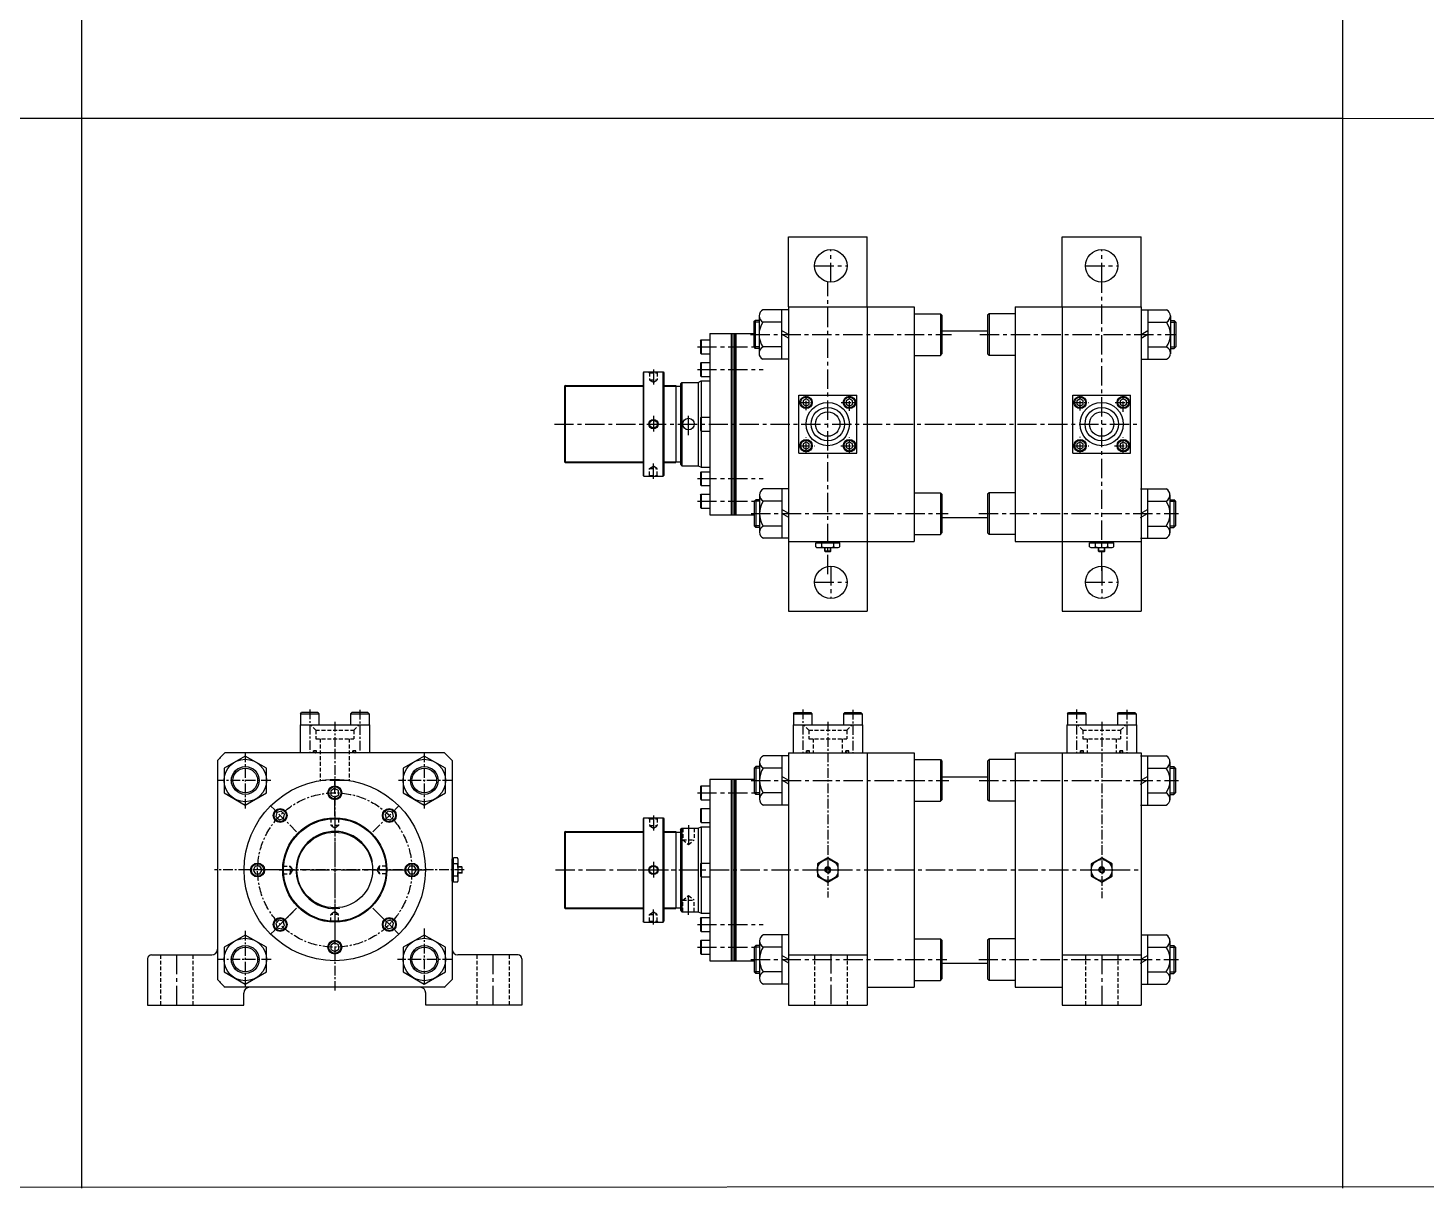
# Model space of a CAD drawing. Extents: x -819 to 10154, y 0 to 4840.
# Drawn here: x 4266 to 6078, y 0 to 1503 of the extents above; entities that cross this region are included whole.
import ezdxf

# ---------------------------------------------------------------- set-up
doc = ezdxf.new("R2010")
doc.units = 0
doc.header["$LTSCALE"] = 10
doc.header["$MEASUREMENT"] = 0
for name, pattern in [('CENTER', [2, 1.25, -0.25, 0.25, -0.25]), ('CENTERX2', [4, 2.5, -0.5, 0.5, -0.5]), ('HIDDENX2', [0.75, 0.5, -0.25])]:
    doc.linetypes.add(name, pattern=pattern)
doc.layers.get('0').update_dxf_attribs({"linetype": 'CONTINUOUS'})
for name, color, linetype in [('BOM-UDEF', 3, 'CONTINUOUS'), ('CEN', 1, 'CENTERX2'), ('HID', 2, 'HIDDENX2'), ('ML', 7, 'CONTINUOUS')]:
    doc.layers.add(name, color=color, linetype=linetype)

msp = doc.modelspace()

# ---------------------------------------------------------------- linework, layer by layer
for p, q in [((4335.7, 0), (4335.7, 3003.3)), ((5969.5, 3003.3), (5969.5, 0)), ((5969.5, 1385.9), (0, 1385.9)), ((5969.5, 1385.9), (7984.8, 1388.9)), ((0, 0), (10154, 3))]:
    msp.add_line(p, q)
at = {"color": 7, "linetype": 'Continuous'}
for p, q in [((5287, 830.9), (5287, 835.9)), ((5287, 835.9), (5293.4, 835.9)), ((5288, 835.9), (5288, 837.9)), ((5288, 837.9), (5317.2, 837.9)), ((5293.4, 835.9), (5318.2, 835.9)), ((5294.8, 830.9), (5294.8, 835.9)), ((5310.4, 830.9), (5310.4, 835.9)), ((5317.2, 835.9), (5317.2, 837.9)), ((5318.2, 830.9), (5318.2, 835.9)), ((5642, 830.9), (5642, 835.9)), ((5642, 835.9), (5648.4, 835.9)), ((5643, 835.9), (5643, 837.9)), ((5643, 837.9), (5672.2, 837.9)), ((5648.4, 835.9), (5673.2, 835.9)), ((5649.8, 830.9), (5649.8, 835.9)), ((5665.4, 830.9), (5665.4, 835.9)), ((5672.2, 835.9), (5672.2, 837.9)), ((5673.2, 830.9), (5673.2, 835.9)), ((5290.2, 829.9), (5315, 829.9)), ((5298.6, 830.1), (5298.6, 830.1)), ((5298.6, 825.4), (5298.6, 829.9)), ((5298.6, 825.4), (5299.1, 824.9)), ((5306.6, 825.4), (5298.6, 825.4)), ((5299.1, 824.9), (5306.1, 824.9)), ((5306.6, 825.4), (5306.1, 824.9)), ((5306.6, 825.4), (5306.6, 829.9)), ((5645.2, 829.9), (5670, 829.9)), ((5653.6, 830.1), (5653.6, 830.1)), ((5653.6, 825.4), (5653.6, 829.9)), ((5653.6, 825.4), (5654.1, 824.9)), ((5661.6, 825.4), (5653.6, 825.4)), ((5654.1, 824.9), (5661.1, 824.9)), ((5661.6, 825.4), (5661.1, 824.9)), ((5661.6, 825.4), (5661.6, 829.9)), ((4815.7, 397.5), (4815.7, 426.7)), ((4817.7, 426.7), (4815.7, 426.7)), ((4822.7, 427.7), (4817.7, 427.7)), ((4817.7, 402.8), (4817.7, 427.7)), ((4822.7, 419.9), (4817.7, 419.9)), ((4823.7, 399.7), (4823.7, 424.5)), ((4822.7, 404.3), (4817.7, 404.3)), ((4817.7, 396.5), (4817.7, 402.8)), ((4823.4, 408.1), (4823.4, 408.1)), ((4828.2, 416.1), (4823.7, 416.1)), ((4828.2, 408.1), (4823.7, 408.1)), ((4828.2, 416.1), (4828.7, 415.6)), ((4828.2, 416.1), (4828.2, 408.1)), ((4828.2, 408.1), (4828.7, 408.6)), ((4828.7, 408.6), (4828.7, 415.6)), ((4817.7, 397.5), (4815.7, 397.5)), ((4822.7, 396.5), (4817.7, 396.5))]:
    msp.add_line(p, q, dxfattribs=at)
at = {"color": 1, "linetype": 'CENTER', "ltscale": 5}
for p, q in [((5289.1, 412.1), (5316.1, 412.1)), ((5644.1, 412.1), (5671.1, 412.1))]:
    msp.add_line(p, q, dxfattribs=at)
at = {"color": 7, "linetype": 'Continuous'}
for points in [[(5289.1, 404.3), (5302.6, 396.5), (5316.1, 404.3), (5316.1, 419.9), (5302.6, 427.7), (5289.1, 419.9)], [(5644.1, 404.3), (5657.6, 396.5), (5671.1, 404.3), (5671.1, 419.9), (5657.6, 427.7), (5644.1, 419.9)], [(5301.2, 414.6), (5299.7, 412.1), (5301.2, 409.6), (5304.1, 409.6), (5305.5, 412.1), (5304.1, 414.6)], [(5656.2, 414.6), (5654.7, 412.1), (5656.2, 409.6), (5659.1, 409.6), (5660.5, 412.1), (5659.1, 414.6)]]:
    msp.add_lwpolyline(points, close=True, dxfattribs=at)
for centre, radius in [((5302.6, 412.1), 13.5), ((5657.6, 412.1), 13.5), ((5302.6, 412.1), 3.5), ((5657.6, 412.1), 3.5)]:
    msp.add_circle(centre, radius, dxfattribs=at)
for centre, radius, start, end in [((5290.2, 835.5), 5.62, 235.6158, 270), ((5290.9, 838.1), 8.22, 241.7006, 298.2994), ((5302.6, 861.2), 31.3, 255.6172, 270.0141), ((5302.6, 861.2), 31.3, 269.9859, 284.3828), ((5314.3, 838.1), 8.22, 241.7006, 298.2994), ((5645.2, 835.5), 5.62, 235.6158, 270), ((5645.9, 838.1), 8.22, 241.7006, 298.2994), ((5657.6, 861.2), 31.3, 255.6172, 270.0141), ((5657.6, 861.2), 31.3, 269.9859, 284.3828), ((5669.3, 838.1), 8.22, 241.7006, 298.2994), ((4815.5, 423.8), 8.22, 331.7006, 28.2994), ((4792.3, 412.1), 31.3, 359.9859, 14.3828), ((4792.3, 412.1), 31.3, 345.6172, 0.0141), ((4815.5, 400.4), 8.22, 331.7006, 28.2994), ((4818.1, 399.7), 5.62, 325.6158, 0)]:
    msp.add_arc(centre, radius, start, end, dxfattribs=at)
at = {"layer": 'BOM-UDEF', "color": 0}
for p, q in [((5251.6, 1141.9), (5251.6, 1232.4)), ((5251.6, 1232.4), (5353.6, 1232.4)), ((5353.6, 1141.9), (5353.6, 1232.4)), ((5606.6, 1141.9), (5606.6, 1232.4)), ((5606.6, 1232.4), (5708.6, 1232.4)), ((5708.6, 1141.9), (5708.6, 1232.4)), ((5251.6, 837.9), (5251.6, 747.4)), ((5353.6, 837.9), (5353.6, 747.4)), ((5606.6, 837.9), (5606.6, 747.4)), ((5708.6, 837.9), (5708.6, 747.4)), ((5251.6, 747.4), (5353.6, 747.4)), ((5606.6, 747.4), (5708.6, 747.4)), ((5251.6, 302.1), (5353.6, 302.1)), ((5606.6, 302.1), (5708.6, 302.1)), ((5251.6, 237.1), (5353.6, 237.1)), ((5606.6, 237.1), (5708.6, 237.1))]:
    msp.add_line(p, q, dxfattribs=at)
for centre in [(5306.6, 1194.9), (5657.6, 1194.9), (5306.6, 784.9), (5657.6, 784.9)]:
    msp.add_circle(centre, 21, dxfattribs=at)
for centre, start, end in [((4553.3, 252.6), 90, 179.7475), ((4774.1, 252.6), 0.2525, 90)]:
    msp.add_arc(centre, 7.5, start, end, dxfattribs=at)
at = {"layer": 'CEN'}
for p, q in [((5306.6, 1173.9), (5306.6, 1215.9)), ((5657.6, 1173.9), (5657.6, 1215.9)), ((5285.6, 1194.9), (5327.6, 1194.9)), ((5636.6, 1194.9), (5678.6, 1194.9)), ((5302.6, 795.6), (5302.6, 1173.8)), ((5657.6, 799.9), (5657.6, 1173.2)), ((5202.6, 1105.9), (5463, 1105.9)), ((5499.8, 1105.9), (5753.6, 1105.9)), ((5133.6, 1089.9), (5206.6, 1089.9)), ((5218.5, 1089.9), (5218.6, 1089.9)), ((5076.7, 1060.6), (5076.7, 1041.1)), ((5133.6, 1060.6), (5219, 1060.6)), ((5076.7, 1000.4), (5076.7, 980.1)), ((5122.1, 975.6), (5122.1, 1003.2)), ((4948.3, 989.9), (5708.1, 989.9)), ((5076.7, 919.1), (5076.7, 938.7)), ((5133.6, 919.2), (5219, 919.2)), ((5133.6, 889.9), (5207.2, 889.9)), ((5203.2, 873.9), (5458.8, 873.9)), ((5498.6, 873.9), (5757.1, 873.9)), ((5306.6, 805.9), (5306.6, 763.9)), ((5657.6, 805.9), (5657.6, 763.9)), ((5285.6, 784.9), (5327.6, 784.9)), ((5636.6, 784.9), (5678.6, 784.9)), ((5203.2, 528.1), (5459.4, 528.1)), ((5498.9, 528.1), (5757.1, 528.1)), ((5133.6, 512.1), (5207.2, 512.1)), ((4663.7, 483.9), (4663.7, 340.2)), ((5076.7, 482.8), (5076.7, 463.3)), ((5122.1, 470.1), (5122.1, 442.5)), ((5076.7, 422.6), (5076.7, 402.3)), ((4591.8, 412.1), (4735.5, 412.1)), ((4949.7, 412.1), (5708.1, 412.1)), ((5057.1, 412.1), (5095.4, 412.1)), ((5057.1, 412.1), (5095.4, 412.1)), ((5071, 412.1), (5106.3, 412.1)), ((5071, 412.1), (5106.3, 412.1)), ((5122.1, 354.1), (5122.1, 381.7)), ((5076.7, 341.3), (5076.7, 360.9)), ((5133.6, 341.4), (5219, 341.4)), ((5133.6, 312.1), (5207.2, 312.1)), ((4458.7, 302.1), (4458.7, 237.1)), ((4868.7, 302.1), (4868.7, 237.1)), ((5202.9, 296.1), (5456.8, 296.1)), ((5306.6, 303.1), (5306.6, 237.1)), ((5498.2, 296.1), (5757.1, 296.1)), ((5657.6, 302.1), (5657.6, 237.1))]:
    msp.add_line(p, q, dxfattribs=at)
at = {"layer": 'HID'}
for p, q in [((5071.7, 1056.4), (5070.7, 1057.4)), ((5071.7, 1056.4), (5071.7, 1047.4)), ((5071.7, 1056.4), (5081.7, 1056.4)), ((5081.7, 1056.4), (5082.7, 1057.4)), ((5081.7, 1056.4), (5081.7, 1047.4)), ((5071.7, 1047.4), (5081.7, 1047.4)), ((5071.7, 1047.4), (5076.7, 1044.2)), ((5076.7, 1044.2), (5081.7, 1047.4)), ((5071.7, 932.4), (5076.7, 935.6)), ((5071.7, 932.4), (5081.7, 932.4)), ((5071.7, 923.4), (5071.7, 932.4)), ((5076.7, 935.6), (5081.7, 932.4)), ((5081.7, 923.4), (5081.7, 932.4)), ((5071.7, 923.4), (5070.7, 922.4)), ((5071.7, 923.4), (5081.7, 923.4)), ((5081.7, 923.4), (5082.7, 922.4)), ((4639.1, 593.1), (4632.2, 600.1)), ((4688.2, 593.1), (4695.2, 600.1)), ((5278.1, 593.1), (5271.1, 600.1)), ((5327.2, 593.1), (5334.1, 600.1)), ((5633.1, 593.1), (5626.1, 600.1)), ((5682.2, 593.1), (5689.1, 600.1)), ((4639.1, 593.1), (4639.1, 582.1)), ((4639.1, 593.1), (4688.2, 593.1)), ((4639.1, 582.1), (4688.2, 582.1)), ((4644.9, 582.1), (4644.9, 528.1)), ((4682.4, 582.1), (4682.4, 528.1)), ((4688.2, 593.1), (4688.2, 582.1)), ((5278.1, 593.1), (5278.1, 582.1)), ((5278.1, 593.1), (5327.2, 593.1)), ((5278.1, 582.1), (5327.2, 582.1)), ((5283.9, 582.1), (5283.9, 564.1)), ((5321.4, 582.1), (5321.4, 564.1)), ((5327.2, 593.1), (5327.2, 582.1)), ((5633.1, 593.1), (5633.1, 582.1)), ((5633.1, 593.1), (5682.2, 593.1)), ((5633.1, 582.1), (5682.2, 582.1)), ((5638.9, 582.1), (5638.9, 564.1)), ((5676.4, 582.1), (5676.4, 564.1)), ((5682.2, 593.1), (5682.2, 582.1)), ((4636.2, 564.1), (4636.2, 566.5)), ((4636.2, 566.5), (4640.2, 566.5)), ((4640.2, 566.5), (4636.2, 566.5)), ((4636.2, 564.1), (4636.2, 566.5)), ((4640.2, 564.1), (4640.2, 566.5)), ((4640.2, 564.1), (4640.2, 566.5)), ((4687.2, 564.1), (4687.2, 566.5)), ((4691.2, 566.5), (4687.2, 566.5)), ((4687.2, 566.5), (4691.2, 566.5)), ((4687.2, 564.1), (4687.2, 566.5)), ((4691.2, 564.1), (4691.2, 566.5)), ((4691.2, 564.1), (4691.2, 566.5)), ((5275.1, 564.1), (5275.1, 566.5)), ((5275.1, 566.5), (5279.1, 566.5)), ((5279.1, 566.5), (5275.1, 566.5)), ((5275.1, 564.1), (5275.1, 566.5)), ((5279.1, 564.1), (5279.1, 566.5)), ((5279.1, 564.1), (5279.1, 566.5)), ((5326.1, 564.1), (5326.1, 566.5)), ((5330.1, 566.5), (5326.1, 566.5)), ((5326.1, 566.5), (5330.1, 566.5)), ((5326.1, 564.1), (5326.1, 566.5)), ((5330.1, 564.1), (5330.1, 566.5)), ((5330.1, 564.1), (5330.1, 566.5)), ((5630.1, 564.1), (5630.1, 566.5)), ((5630.1, 566.5), (5634.1, 566.5)), ((5634.1, 566.5), (5630.1, 566.5)), ((5630.1, 564.1), (5630.1, 566.5)), ((5634.1, 564.1), (5634.1, 566.5)), ((5634.1, 564.1), (5634.1, 566.5)), ((5681.1, 564.1), (5681.1, 566.5)), ((5685.1, 566.5), (5681.1, 566.5)), ((5681.1, 566.5), (5685.1, 566.5)), ((5681.1, 564.1), (5681.1, 566.5)), ((5685.1, 564.1), (5685.1, 566.5)), ((5685.1, 564.1), (5685.1, 566.5)), ((4658.7, 478.6), (4658, 479.3)), ((4658.7, 478.6), (4658.7, 469.6)), ((4668.7, 478.6), (4658.7, 478.6)), ((4668.7, 478.6), (4669.4, 479.3)), ((4668.7, 478.6), (4668.7, 469.6)), ((5071.7, 478.6), (5070.7, 479.6)), ((5071.7, 478.6), (5071.7, 469.6)), ((5071.7, 478.6), (5081.7, 478.6)), ((5081.7, 478.6), (5082.7, 479.6)), ((5081.7, 478.6), (5081.7, 469.6)), ((4668.7, 469.6), (4658.7, 469.6)), ((4663.7, 466.4), (4658.7, 469.6)), ((4668.7, 469.6), (4663.7, 466.4)), ((5071.7, 469.6), (5081.7, 469.6)), ((5071.7, 469.6), (5076.7, 466.4)), ((5076.7, 466.4), (5081.7, 469.6)), ((5114.6, 466.1), (5114.6, 451.1)), ((5129.6, 466.1), (5129.6, 451.1)), ((5114.6, 451.1), (5122.1, 445.3)), ((5114.6, 451.1), (5129.6, 451.1)), ((5122.1, 445.3), (5129.6, 451.1)), ((4597.2, 417.1), (4596.5, 417.8)), ((4597.2, 417.1), (4606.2, 417.1)), ((4597.2, 407.1), (4597.2, 417.1)), ((4606.2, 407.1), (4606.2, 417.1)), ((4609.4, 412.1), (4606.2, 417.1)), ((4721.2, 417.1), (4718, 412.1)), ((4730.2, 417.1), (4721.2, 417.1)), ((4721.2, 417.1), (4721.2, 407.1)), ((4730.2, 417.1), (4730.9, 417.8)), ((4730.2, 417.1), (4730.2, 407.1)), ((4597.2, 407.1), (4596.5, 406.4)), ((4597.2, 407.1), (4606.2, 407.1)), ((4606.2, 407.1), (4609.4, 412.1)), ((4718, 412.1), (4721.2, 407.1)), ((4730.2, 407.1), (4721.2, 407.1)), ((4730.2, 407.1), (4730.9, 406.4)), ((5114.6, 373.1), (5122.1, 378.9)), ((5114.6, 358.1), (5114.6, 373.1)), ((5114.6, 373.1), (5129.6, 373.1)), ((5122.1, 378.9), (5129.6, 373.1)), ((5129.6, 358.1), (5129.6, 373.1)), ((4658.7, 345.6), (4658, 344.9)), ((4663.7, 357.8), (4658.7, 354.6)), ((4658.7, 345.6), (4658.7, 354.6)), ((4668.7, 354.6), (4658.7, 354.6)), ((4668.7, 345.6), (4658.7, 345.6)), ((4668.7, 354.6), (4663.7, 357.8)), ((4668.7, 345.6), (4668.7, 354.6)), ((4668.7, 345.6), (4669.4, 344.9)), ((5071.7, 345.6), (5070.7, 344.6)), ((5071.7, 354.6), (5076.7, 357.8)), ((5071.7, 354.6), (5081.7, 354.6)), ((5071.7, 345.6), (5071.7, 354.6)), ((5071.7, 345.6), (5081.7, 345.6)), ((5076.7, 357.8), (5081.7, 354.6)), ((5081.7, 345.6), (5081.7, 354.6)), ((5081.7, 345.6), (5082.7, 344.6)), ((4437.7, 302.1), (4437.7, 237.1)), ((4479.7, 302.1), (4479.7, 237.1)), ((4847.7, 302.1), (4847.7, 237.1)), ((4889.7, 302.1), (4889.7, 237.1)), ((5285.6, 302.1), (5285.6, 237.1)), ((5327.6, 302.1), (5327.6, 237.1)), ((5636.6, 302.1), (5636.6, 237.1)), ((5678.6, 302.1), (5678.6, 237.1))]:
    msp.add_line(p, q, dxfattribs=at)
for centre, start, end in [((4637.5, 565.3), 90, 270), ((4638.9, 565.3), 270, 90), ((4688.5, 565.3), 90, 270), ((4689.9, 565.3), 270, 90), ((5276.4, 565.3), 90, 270), ((5277.8, 565.3), 270, 90), ((5327.4, 565.3), 90, 270), ((5328.8, 565.3), 270, 90), ((5631.4, 565.3), 90, 270), ((5632.8, 565.3), 270, 90), ((5682.4, 565.3), 90, 270), ((5683.8, 565.3), 270, 90)]:
    msp.add_arc(centre, 1.2, start, end, dxfattribs=at)
at = {"layer": 'ML'}
for p, q in [((5251.6, 1141.9), (5251.6, 837.9)), ((5251.6, 1141.9), (5414.6, 1141.9)), ((5353.6, 1141.9), (5353.6, 837.9)), ((5414.6, 1141.9), (5414.6, 837.9)), ((5545.6, 1141.9), (5545.6, 837.9)), ((5545.6, 1141.9), (5708.6, 1141.9)), ((5606.6, 1141.9), (5606.6, 837.9)), ((5708.6, 1141.9), (5708.6, 837.9)), ((5206.6, 1121.9), (5208.6, 1123.9)), ((5208.6, 1123.9), (5208.6, 1087.9)), ((5213.6, 1123.9), (5208.6, 1123.9)), ((5213.6, 1130.1), (5213.6, 1081)), ((5251.6, 1137.9), (5218.6, 1137.9)), ((5242.6, 1137.9), (5242.6, 1073.9)), ((5414.6, 1132.9), (5448.6, 1132.9)), ((5448.6, 1132.9), (5448.6, 1078.9)), ((5448.6, 1132.9), (5450.6, 1130.9)), ((5450.6, 1130.9), (5450.6, 1080.9)), ((5511.6, 1132.9), (5509.6, 1130.9)), ((5509.6, 1130.9), (5509.6, 1080.9)), ((5545.6, 1132.9), (5511.6, 1132.9)), ((5511.6, 1132.9), (5511.6, 1078.9)), ((5708.6, 1137.9), (5741.6, 1137.9)), ((5717.6, 1137.9), (5717.6, 1073.9)), ((5746.6, 1130.1), (5746.6, 1081)), ((5746.6, 1123.9), (5751.6, 1123.9)), ((5751.6, 1123.9), (5751.6, 1087.9)), ((5753.6, 1121.9), (5751.6, 1123.9)), ((5149.6, 1107.4), (5206.6, 1107.4)), ((5149.6, 1107.4), (5149.6, 872.4)), ((5177.6, 1107.4), (5177.6, 872.4)), ((5179.6, 1107.4), (5179.6, 872.4)), ((5181.6, 1107.4), (5181.6, 872.4)), ((5183.6, 1107.4), (5183.6, 872.4)), ((5206.6, 1121.9), (5206.6, 1089.9)), ((5242.6, 1122), (5218.6, 1122)), ((5450.6, 1110.8), (5509.6, 1110.8)), ((5717.6, 1122), (5741.6, 1122)), ((5753.6, 1121.9), (5753.6, 1089.9)), ((5137.6, 1097.9), (5138.6, 1098.9)), ((5137.6, 1097.9), (5137.6, 1081.9)), ((5138.6, 1098.9), (5149.6, 1098.9)), ((5138.6, 1098.9), (5138.6, 1080.9)), ((5206.6, 1089.9), (5208.6, 1087.9)), ((5213.6, 1087.9), (5208.6, 1087.9)), ((5242.6, 1089.8), (5218.6, 1089.8)), ((5717.6, 1089.8), (5741.6, 1089.8)), ((5746.6, 1087.9), (5751.6, 1087.9)), ((5753.6, 1089.9), (5751.6, 1087.9)), ((5137.6, 1081.9), (5138.6, 1080.9)), ((5137.6, 1068.6), (5138.6, 1069.6)), ((5138.6, 1080.9), (5149.6, 1080.9)), ((5138.6, 1069.6), (5138.6, 1051.6)), ((5138.6, 1069.6), (5149.6, 1069.6)), ((5251.6, 1073.9), (5218.6, 1073.9)), ((5414.6, 1078.9), (5448.6, 1078.9)), ((5448.6, 1078.9), (5450.6, 1080.9)), ((5511.6, 1078.9), (5509.6, 1080.9)), ((5545.6, 1078.9), (5511.6, 1078.9)), ((5708.6, 1073.9), (5741.6, 1073.9)), ((5064.2, 1057.4), (5063.2, 1056.4)), ((5063.2, 1056.4), (5063.2, 923.4)), ((5064.2, 922.4), (5064.2, 1057.4)), ((5064.2, 1057.4), (5089.2, 1057.4)), ((5089.2, 922.4), (5089.2, 1057.4)), ((5089.2, 1057.4), (5090.2, 1056.4)), ((5090.2, 1056.4), (5090.2, 923.4)), ((5137.6, 1068.6), (5137.6, 1052.6)), ((5137.6, 1052.6), (5138.6, 1051.6)), ((5138.6, 1051.6), (5149.6, 1051.6)), ((4962.6, 1039.9), (4961.6, 1038.9)), ((4961.6, 1038.9), (4961.6, 940.9)), ((4962.6, 1039.9), (5063.2, 1039.9)), ((4962.6, 939.9), (4962.6, 1039.9)), ((5090.2, 1039.9), (5105.6, 1039.9)), ((5105.6, 1039.9), (5105.6, 939.9)), ((5105.6, 1038.9), (5111.6, 1038.9)), ((5111.6, 1041.9), (5113.6, 1043.9)), ((5111.6, 1041.9), (5111.6, 937.9)), ((5113.6, 1043.9), (5113.6, 935.9)), ((5113.6, 1043.9), (5134.6, 1043.9)), ((5134.6, 1043.9), (5138.6, 1045.9)), ((5134.6, 1043.9), (5134.6, 935.9)), ((5138.6, 1045.9), (5138.6, 933.9)), ((5138.6, 1045.9), (5149.6, 1045.9)), ((5265.1, 952.4), (5265.1, 1027.4)), ((5265.1, 1027.4), (5340.1, 1027.4)), ((5340.1, 952.4), (5340.1, 1027.4)), ((5340.1, 952.4), (5340.1, 1027.4)), ((5620.1, 1027.4), (5695.1, 1027.4)), ((5620.1, 952.4), (5620.1, 1027.4)), ((5695.1, 952.4), (5695.1, 1027.4)), ((5695.1, 952.4), (5695.1, 1027.4)), ((5137.6, 997.9), (5138.6, 998.9)), ((5137.6, 997.9), (5138.6, 998.9)), ((5137.6, 997.9), (5137.6, 981.9)), ((5137.6, 997.9), (5137.6, 981.9)), ((5138.6, 998.9), (5138.6, 980.9)), ((5138.6, 998.9), (5149.6, 998.9)), ((5138.6, 998.9), (5138.6, 980.9)), ((5138.6, 998.9), (5149.6, 998.9)), ((5137.6, 981.9), (5138.6, 980.9)), ((5137.6, 981.9), (5138.6, 980.9)), ((5138.6, 980.9), (5149.6, 980.9)), ((5138.6, 980.9), (5149.6, 980.9)), ((5265.1, 952.4), (5340.1, 952.4)), ((5620.1, 952.4), (5695.1, 952.4)), ((4961.6, 940.9), (4962.6, 939.9)), ((4961.6, 940.9), (4962.6, 939.9)), ((4962.6, 939.9), (5063.2, 939.9)), ((5090.2, 939.9), (5105.6, 939.9)), ((5105.6, 940.9), (5111.6, 940.9)), ((5111.6, 937.9), (5113.6, 935.9)), ((5113.6, 935.9), (5134.6, 935.9)), ((5134.6, 935.9), (5138.6, 933.9)), ((5137.6, 927.2), (5138.6, 928.2)), ((5137.6, 927.2), (5137.6, 911.2)), ((5138.6, 933.9), (5149.6, 933.9)), ((5138.6, 928.2), (5138.6, 910.2)), ((5138.6, 928.2), (5149.6, 928.2)), ((5064.2, 922.4), (5063.2, 923.4)), ((5064.2, 922.4), (5089.2, 922.4)), ((5089.2, 922.4), (5090.2, 923.4)), ((5137.6, 911.2), (5138.6, 910.2)), ((5138.6, 910.2), (5149.6, 910.2)), ((5137.6, 897.9), (5138.6, 898.9)), ((5137.6, 897.9), (5137.6, 881.9)), ((5138.6, 898.9), (5149.6, 898.9)), ((5138.6, 898.9), (5138.6, 880.9)), ((5207.2, 889.9), (5209.2, 891.9)), ((5207.2, 889.9), (5207.2, 857.9)), ((5209.2, 891.9), (5209.2, 855.9)), ((5214.2, 891.9), (5209.2, 891.9)), ((5214.2, 898.1), (5214.2, 849)), ((5252.2, 905.9), (5219.2, 905.9)), ((5243.2, 890), (5219.2, 890)), ((5243.2, 905.9), (5243.2, 841.9)), ((5414.6, 900.9), (5448.6, 900.9)), ((5448.6, 900.9), (5448.6, 846.9)), ((5448.6, 900.9), (5450.6, 898.9)), ((5450.6, 898.9), (5450.6, 848.9)), ((5511.6, 900.9), (5509.6, 898.9)), ((5509.6, 898.9), (5509.6, 848.9)), ((5545.6, 900.9), (5511.6, 900.9)), ((5511.6, 900.9), (5511.6, 846.9)), ((5708.1, 905.9), (5741.1, 905.9)), ((5717.1, 905.9), (5717.1, 841.9)), ((5717.1, 890), (5741.1, 890)), ((5746.1, 898.1), (5746.1, 849)), ((5746.1, 891.9), (5751.1, 891.9)), ((5751.1, 891.9), (5751.1, 855.9)), ((5753.1, 889.9), (5751.1, 891.9)), ((5753.1, 889.9), (5753.1, 857.9)), ((5137.6, 881.9), (5138.6, 880.9)), ((5138.6, 880.9), (5149.6, 880.9)), ((5149.6, 872.4), (5207.2, 872.4)), ((5207.2, 857.9), (5209.2, 855.9)), ((5214.2, 855.9), (5209.2, 855.9)), ((5243.2, 857.8), (5219.2, 857.8)), ((5450.6, 869), (5509.6, 869)), ((5717.1, 857.8), (5741.1, 857.8)), ((5746.1, 855.9), (5751.1, 855.9)), ((5753.1, 857.9), (5751.1, 855.9)), ((5252.2, 841.9), (5219.2, 841.9)), ((5251.6, 837.9), (5414.6, 837.9)), ((5414.6, 846.9), (5448.6, 846.9)), ((5448.6, 846.9), (5450.6, 848.9)), ((5511.6, 846.9), (5509.6, 848.9)), ((5545.6, 846.9), (5511.6, 846.9)), ((5545.6, 837.9), (5708.6, 837.9)), ((5708.1, 841.9), (5741.1, 841.9)), ((4619.2, 614.6), (4620.7, 616.1)), ((4641.7, 616.1), (4620.7, 616.1)), ((4641.7, 616.1), (4643.2, 614.6)), ((4684.2, 614.6), (4685.7, 616.1)), ((4706.7, 616.1), (4685.7, 616.1)), ((4706.7, 616.1), (4708.2, 614.6)), ((5258.1, 614.6), (5259.6, 616.1)), ((5259.6, 616.1), (5280.6, 616.1)), ((5280.6, 616.1), (5282.1, 614.6)), ((5323.1, 614.6), (5324.6, 616.1)), ((5324.6, 616.1), (5345.6, 616.1)), ((5345.6, 616.1), (5347.1, 614.6)), ((5613.1, 614.6), (5614.6, 616.1)), ((5614.6, 616.1), (5635.6, 616.1)), ((5635.6, 616.1), (5637.1, 614.6)), ((5678.1, 614.6), (5679.6, 616.1)), ((5679.6, 616.1), (5700.6, 616.1)), ((5700.6, 616.1), (5702.1, 614.6)), ((4618.7, 600.1), (4618.7, 564.1)), ((4618.7, 600.1), (4708.7, 600.1)), ((4619.2, 614.6), (4643.2, 614.6)), ((4619.2, 614.6), (4619.2, 600.1)), ((4643.2, 614.6), (4643.2, 600.1)), ((4684.2, 614.6), (4708.2, 614.6)), ((4684.2, 614.6), (4684.2, 600.1)), ((4708.2, 614.6), (4708.2, 600.1)), ((4708.7, 600.1), (4708.7, 564.1)), ((5257.6, 600.1), (5347.6, 600.1)), ((5257.6, 600.1), (5257.6, 564.1)), ((5258.1, 614.6), (5258.1, 600.1)), ((5258.1, 614.6), (5282.1, 614.6)), ((5282.1, 614.6), (5282.1, 600.1)), ((5323.1, 614.6), (5323.1, 600.1)), ((5323.1, 614.6), (5347.1, 614.6)), ((5347.1, 614.6), (5347.1, 600.1)), ((5347.6, 600.1), (5347.6, 564.1)), ((5612.6, 600.1), (5612.6, 564.1)), ((5612.6, 600.1), (5702.6, 600.1)), ((5613.1, 614.6), (5637.1, 614.6)), ((5613.1, 614.6), (5613.1, 600.1)), ((5637.1, 614.6), (5637.1, 600.1)), ((5678.1, 614.6), (5702.1, 614.6)), ((5678.1, 614.6), (5678.1, 600.1)), ((5702.1, 614.6), (5702.1, 600.1)), ((5702.6, 600.1), (5702.6, 564.1)), ((4805.6, 564.1), (4521.8, 564.1)), ((5251.6, 564.1), (5414.6, 564.1)), ((5251.6, 564.1), (5251.6, 237.1)), ((5353.6, 564.1), (5353.6, 237.1)), ((5414.6, 564.1), (5414.6, 260.1)), ((5545.6, 564.1), (5545.6, 260.1)), ((5545.6, 564.1), (5708.6, 564.1)), ((5606.6, 564.1), (5606.6, 237.1)), ((5708.6, 564.1), (5708.6, 237.1)), ((4511.7, 554), (4511.7, 270.2)), ((4815.7, 554), (4815.7, 270.2)), ((5207.2, 544.1), (5209.2, 546.1)), ((5207.2, 544.1), (5207.2, 512.1)), ((5209.2, 546.1), (5209.2, 510.1)), ((5214.2, 546.1), (5209.2, 546.1)), ((5214.2, 552.3), (5214.2, 503.2)), ((5252.2, 560.1), (5219.2, 560.1)), ((5243.2, 544.2), (5219.2, 544.2)), ((5243.2, 560.1), (5243.2, 496.1)), ((5414.6, 555.1), (5448.6, 555.1)), ((5448.6, 555.1), (5450.6, 553.1)), ((5448.6, 555.1), (5448.6, 501.1)), ((5450.6, 553.1), (5450.6, 503.1)), ((5511.6, 555.1), (5509.6, 553.1)), ((5509.6, 553.1), (5509.6, 503.1)), ((5511.6, 555.1), (5511.6, 501.1)), ((5545.6, 555.1), (5511.6, 555.1)), ((5708.1, 560.1), (5741.1, 560.1)), ((5717.1, 560.1), (5717.1, 496.1)), ((5717.1, 544.2), (5741.1, 544.2)), ((5746.1, 552.3), (5746.1, 503.2)), ((5746.1, 546.1), (5751.1, 546.1)), ((5751.1, 546.1), (5751.1, 510.1)), ((5753.1, 544.1), (5751.1, 546.1)), ((5753.1, 544.1), (5753.1, 512.1)), ((5149.6, 529.6), (5207.2, 529.6)), ((5149.6, 529.6), (5149.6, 294.6)), ((5177.6, 529.6), (5177.6, 294.6)), ((5179.6, 529.6), (5179.6, 294.6)), ((5181.6, 529.6), (5181.6, 294.6)), ((5183.6, 529.6), (5183.6, 294.6)), ((5450.6, 533), (5509.6, 533)), ((5137.6, 520.1), (5138.6, 521.1)), ((5137.6, 520.1), (5137.6, 504.1)), ((5138.6, 521.1), (5149.6, 521.1)), ((5138.6, 521.1), (5138.6, 503.1)), ((5207.2, 512.1), (5209.2, 510.1)), ((5214.2, 510.1), (5209.2, 510.1)), ((5243.2, 512), (5219.2, 512)), ((5717.1, 512), (5741.1, 512)), ((5746.1, 510.1), (5751.1, 510.1)), ((5753.1, 512.1), (5751.1, 510.1)), ((5137.6, 504.1), (5138.6, 503.1)), ((5137.6, 490.8), (5138.6, 491.8)), ((5137.6, 490.8), (5137.6, 474.8)), ((5138.6, 503.1), (5149.6, 503.1)), ((5138.6, 491.8), (5149.6, 491.8)), ((5138.6, 491.8), (5138.6, 473.8)), ((5252.2, 496.1), (5219.2, 496.1)), ((5414.6, 501.1), (5448.6, 501.1)), ((5448.6, 501.1), (5450.6, 503.1)), ((5511.6, 501.1), (5509.6, 503.1)), ((5545.6, 501.1), (5511.6, 501.1)), ((5708.1, 496.1), (5741.1, 496.1)), ((5064.2, 479.6), (5063.2, 478.6)), ((5063.2, 478.6), (5063.2, 345.6)), ((5064.2, 344.6), (5064.2, 479.6)), ((5064.2, 479.6), (5089.2, 479.6)), ((5089.2, 344.6), (5089.2, 479.6)), ((5089.2, 479.6), (5090.2, 478.6)), ((5090.2, 478.6), (5090.2, 345.6)), ((5137.6, 474.8), (5138.6, 473.8)), ((5138.6, 473.8), (5149.6, 473.8)), ((4962.6, 462.1), (4961.6, 461.1)), ((4961.6, 461.1), (4961.6, 363.1)), ((4962.6, 462.1), (5063.2, 462.1)), ((4962.6, 362.1), (4962.6, 462.1)), ((5090.2, 462.1), (5105.6, 462.1)), ((5105.6, 462.1), (5105.6, 362.1)), ((5105.6, 461.1), (5111.6, 461.1)), ((5111.6, 464.1), (5113.6, 466.1)), ((5111.6, 464.1), (5111.6, 360.1)), ((5113.6, 466.1), (5113.6, 358.1)), ((5113.6, 466.1), (5134.6, 466.1)), ((5134.6, 466.1), (5138.6, 468.1)), ((5134.6, 466.1), (5134.6, 358.1)), ((5138.6, 468.1), (5149.6, 468.1)), ((5138.6, 468.1), (5138.6, 356.1)), ((5137.6, 420.1), (5138.6, 421.1)), ((5137.6, 420.1), (5137.6, 404.1)), ((5138.6, 421.1), (5138.6, 403.1)), ((5138.6, 421.1), (5149.6, 421.1)), ((5137.6, 404.1), (5138.6, 403.1)), ((5138.6, 403.1), (5149.6, 403.1)), ((4961.6, 363.1), (4962.6, 362.1)), ((4961.6, 363.1), (4962.6, 362.1)), ((5105.6, 363.1), (5111.6, 363.1)), ((4962.6, 362.1), (5063.2, 362.1)), ((5064.2, 344.6), (5063.2, 345.6)), ((5064.2, 344.6), (5089.2, 344.6)), ((5089.2, 344.6), (5090.2, 345.6)), ((5090.2, 362.1), (5105.6, 362.1)), ((5111.6, 360.1), (5113.6, 358.1)), ((5113.6, 358.1), (5134.6, 358.1)), ((5134.6, 358.1), (5138.6, 356.1)), ((5137.6, 349.4), (5138.6, 350.4)), ((5137.6, 349.4), (5138.6, 350.4)), ((5137.6, 349.4), (5137.6, 333.4)), ((5138.6, 356.1), (5149.6, 356.1)), ((5138.6, 350.4), (5149.6, 350.4)), ((5138.6, 350.4), (5138.6, 332.4)), ((5138.6, 350.4), (5149.6, 350.4)), ((5137.6, 333.4), (5138.6, 332.4)), ((5138.6, 332.4), (5149.6, 332.4)), ((5251.6, 328.1), (5219.2, 328.1)), ((5243.2, 328.1), (5243.2, 264.1)), ((5708.6, 328.1), (5741.1, 328.1)), ((5717.1, 328.1), (5717.1, 264.1)), ((5137.6, 320.1), (5138.6, 321.1)), ((5137.6, 320.1), (5137.6, 304.1)), ((5138.6, 321.1), (5149.6, 321.1)), ((5138.6, 321.1), (5138.6, 303.1)), ((5207.2, 312.1), (5209.2, 314.1)), ((5207.2, 312.1), (5207.2, 280.1)), ((5209.2, 314.1), (5209.2, 278.1)), ((5214.2, 314.1), (5209.2, 314.1)), ((5214.2, 320.3), (5214.2, 271.2)), ((5243.2, 312.2), (5219.2, 312.2)), ((5414.6, 323.1), (5448.6, 323.1)), ((5448.6, 323.1), (5448.6, 269.1)), ((5448.6, 323.1), (5450.6, 321.1)), ((5450.6, 321.1), (5450.6, 271.1)), ((5511.6, 323.1), (5509.6, 321.1)), ((5509.6, 321.1), (5509.6, 271.1)), ((5545.6, 323.1), (5511.6, 323.1)), ((5511.6, 323.1), (5511.6, 269.1)), ((5717.1, 312.2), (5741.1, 312.2)), ((5746.1, 320.3), (5746.1, 271.2)), ((5746.1, 314.1), (5751.1, 314.1)), ((5751.1, 314.1), (5751.1, 278.1)), ((5753.1, 312.1), (5751.1, 314.1)), ((5753.1, 312.1), (5753.1, 280.1)), ((4421.2, 297.1), (4421.2, 237.1)), ((4426.2, 302.1), (4504.2, 302.1)), ((4901.2, 302.1), (4823.2, 302.1)), ((4906.2, 297.1), (4906.2, 237.1)), ((5137.6, 304.1), (5138.6, 303.1)), ((5138.6, 303.1), (5149.6, 303.1)), ((5149.6, 294.6), (5207.2, 294.6)), ((5450.6, 291.2), (5509.6, 291.2)), ((5207.2, 280.1), (5209.2, 278.1)), ((5214.2, 278.1), (5209.2, 278.1)), ((5243.2, 280), (5219.2, 280)), ((5717.1, 280), (5741.1, 280)), ((5746.1, 278.1), (5751.1, 278.1)), ((5753.1, 280.1), (5751.1, 278.1)), ((4805.6, 260.1), (4521.8, 260.1)), ((5251.6, 264.1), (5219.2, 264.1)), ((5353.6, 260.1), (5414.6, 260.1)), ((5414.6, 269.1), (5448.6, 269.1)), ((5448.6, 269.1), (5450.6, 271.1)), ((5511.6, 269.1), (5509.6, 271.1)), ((5545.6, 269.1), (5511.6, 269.1)), ((5545.6, 260.1), (5606.6, 260.1)), ((5708.6, 264.1), (5741.1, 264.1)), ((4421.2, 237.1), (4545.7, 237.1)), ((4545.7, 237.1), (4545.8, 252.6)), ((4781.7, 237.1), (4781.6, 252.6)), ((4906.2, 237.1), (4781.7, 237.1))]:
    msp.add_line(p, q, dxfattribs=at)
at = {"layer": 'ML', "color": 2}
for p, q in [((5213.6, 1121.9), (5206.6, 1121.9)), ((5251.6, 1105.9), (5242.6, 1111.1)), ((5251.6, 1101), (5242.6, 1106.2)), ((5708.6, 1105.9), (5717.6, 1111.1)), ((5708.6, 1101), (5717.6, 1106.2)), ((5746.6, 1121.9), (5753.6, 1121.9)), ((5213.6, 1089.9), (5206.6, 1089.9)), ((5746.6, 1089.9), (5753.6, 1089.9)), ((4961.6, 1038.9), (5063.2, 1038.9)), ((5090.2, 1038.9), (5105.6, 1038.9)), ((4961.6, 940.9), (5063.2, 940.9)), ((5090.2, 940.9), (5105.6, 940.9)), ((5214.2, 889.9), (5207.2, 889.9)), ((5746.1, 889.9), (5753.1, 889.9)), ((5252.2, 873.9), (5243.2, 879.1)), ((5252.2, 869), (5243.2, 874.2)), ((5708.1, 873.9), (5717.1, 879.1)), ((5708.1, 869), (5717.1, 874.2)), ((5214.2, 857.9), (5207.2, 857.9)), ((5746.1, 857.9), (5753.1, 857.9)), ((5299.1, 830.1), (5299.1, 830.1)), ((5299.1, 824.9), (5299.1, 829.9)), ((5306.1, 824.9), (5306.1, 829.9)), ((5654.1, 830.1), (5654.1, 830.1)), ((5654.1, 824.9), (5654.1, 829.9)), ((5661.1, 824.9), (5661.1, 829.9)), ((5214.2, 544.1), (5207.2, 544.1)), ((5746.1, 544.1), (5753.1, 544.1)), ((5252.2, 528.1), (5243.2, 533.3)), ((5252.2, 523.2), (5243.2, 528.4)), ((5708.1, 528.1), (5717.1, 533.3)), ((5708.1, 523.2), (5717.1, 528.4)), ((5214.2, 512.1), (5207.2, 512.1)), ((5746.1, 512.1), (5753.1, 512.1)), ((4961.6, 461.1), (5063.2, 461.1)), ((5090.2, 461.1), (5105.6, 461.1)), ((4823.5, 408.6), (4823.5, 408.6)), ((4828.7, 415.6), (4823.7, 415.6)), ((4828.7, 408.6), (4823.7, 408.6)), ((4961.6, 363.1), (5063.2, 363.1)), ((5090.2, 363.1), (5105.6, 363.1)), ((5214.2, 312.1), (5207.2, 312.1)), ((5746.1, 312.1), (5753.1, 312.1)), ((5252.2, 296.1), (5243.2, 301.3)), ((5252.2, 291.2), (5243.2, 296.4)), ((5708.1, 296.1), (5717.1, 301.3)), ((5708.1, 291.2), (5717.1, 296.4)), ((5214.2, 280.1), (5207.2, 280.1)), ((5746.1, 280.1), (5753.1, 280.1))]:
    msp.add_line(p, q, dxfattribs=at)
at = {"layer": 'ML', "color": 1, "linetype": 'CENTER'}
for p, q in [((5265.1, 1017.9), (5285.1, 1017.9)), ((5274.6, 1007.7), (5274.6, 1027.4)), ((5320, 1017.9), (5340.1, 1017.9)), ((5330.6, 1007.1), (5330.6, 1027.4)), ((5620.1, 1017.9), (5640.4, 1017.9)), ((5629.6, 1007.5), (5629.6, 1027.4)), ((5674.9, 1017.9), (5695.1, 1017.9)), ((5685.6, 1006.7), (5685.6, 1027.4)), ((5685.6, 1005.9), (5685.6, 1006.6)), ((5265.1, 961.9), (5285.3, 961.9)), ((5274.6, 952.4), (5274.6, 973)), ((5319.5, 961.9), (5340.1, 961.9)), ((5330.6, 952.4), (5330.6, 972.9)), ((5620.1, 961.9), (5640.8, 961.9)), ((5629.6, 952.4), (5629.6, 973.5)), ((5674.2, 961.9), (5695.1, 961.9)), ((5685.6, 952.4), (5685.6, 973.1)), ((4631.2, 620.1), (4631.2, 564.1)), ((4696.2, 619.6), (4696.2, 564.1)), ((5270.1, 620.1), (5270.1, 564.1)), ((5335.1, 619.6), (5335.1, 564.1)), ((5625.1, 620.1), (5625.1, 564.1)), ((5690.1, 619.6), (5690.1, 564.1)), ((4663.7, 604.1), (4663.7, 560.1)), ((5302.6, 604.1), (5302.6, 376.5)), ((5657.6, 604.1), (5657.6, 375.4)), ((4547.7, 564.1), (4547.7, 489.4)), ((4663.7, 568.1), (4663.7, 256.1)), ((4779.7, 564.1), (4779.7, 489.2)), ((4581, 528.1), (4511.7, 528.1)), ((4815.7, 528.1), (4746.1, 528.1)), ((4614.2, 461.6), (4580.6, 495.2)), ((4614.2, 461.6), (4580.6, 495.2)), ((4713.2, 461.6), (4746.8, 495.2)), ((4831.5, 412.1), (4507.7, 412.1)), ((4614.2, 362.6), (4580.6, 329)), ((4713.2, 362.6), (4746.8, 329)), ((4547.7, 333.3), (4547.7, 260.1)), ((4779.7, 336.3), (4779.7, 260.1)), ((4581.1, 296.1), (4511.7, 296.1)), ((4815.7, 296.1), (4745.2, 296.1))]:
    msp.add_line(p, q, dxfattribs=at)
at = {"layer": 'ML', "color": 1, "linetype": 'CENTERX2'}
for p, q in [((4682.4, 528.1), (4644.9, 528.1)), ((4663.7, 482.1), (4663.7, 529.6)), ((4663.7, 482.1), (4663.7, 529.6)), ((4593.7, 412.1), (4546.2, 412.1)), ((4593.7, 412.1), (4546.2, 412.1)), ((4733.7, 412.1), (4781.2, 412.1)), ((4733.7, 412.1), (4781.2, 412.1)), ((4614.2, 362.6), (4580.6, 329)), ((4713.2, 362.6), (4746.8, 329)), ((4663.7, 342.1), (4663.7, 294.6)), ((4663.7, 342.1), (4663.7, 294.6))]:
    msp.add_line(p, q, dxfattribs=at)
at = {"layer": 'ML'}
for points in [[(5278.6, 1020.2), (5274.6, 1022.5), (5270.6, 1020.2), (5270.6, 1015.6), (5274.6, 1013.3), (5278.6, 1015.6)], [(5334.6, 1020.2), (5330.6, 1022.5), (5326.6, 1020.2), (5326.6, 1015.6), (5330.6, 1013.3), (5334.6, 1015.6)], [(5633.6, 1020.2), (5629.6, 1022.5), (5625.6, 1020.2), (5625.6, 1015.6), (5629.6, 1013.3), (5633.6, 1015.6)], [(5689.6, 1020.2), (5685.6, 1022.5), (5681.6, 1020.2), (5681.6, 1015.6), (5685.6, 1013.3), (5689.6, 1015.6)], [(5278.6, 964.2), (5274.6, 966.5), (5270.6, 964.2), (5270.6, 959.6), (5274.6, 957.3), (5278.6, 959.6)], [(5334.6, 964.2), (5330.6, 966.5), (5326.6, 964.2), (5326.6, 959.6), (5330.6, 957.3), (5334.6, 959.6)], [(5633.6, 964.2), (5629.6, 966.5), (5625.6, 964.2), (5625.6, 959.6), (5629.6, 957.3), (5633.6, 959.6)], [(5689.6, 964.2), (5685.6, 966.5), (5681.6, 964.2), (5681.6, 959.6), (5685.6, 957.3), (5689.6, 959.6)], [(4575.2, 544), (4547.7, 559.8), (4520.2, 544), (4520.2, 512.2), (4547.7, 496.3), (4575.2, 512.2)], [(4807.2, 544), (4779.7, 559.8), (4752.2, 544), (4752.2, 512.2), (4779.7, 496.3), (4807.2, 512.2)], [(4658.8, 509.1), (4663.8, 506.3), (4668.8, 509.3), (4668.6, 515.1), (4663.5, 517.9), (4658.6, 514.8)], [(4591.6, 477.2), (4597.2, 478.8), (4598.5, 484.4), (4594.3, 488.4), (4588.8, 486.8), (4587.4, 481.2)], [(4728.8, 484.2), (4730.4, 478.6), (4736, 477.3), (4740, 481.4), (4738.4, 487), (4732.8, 488.3)], [(4566.7, 407.2), (4569.5, 412.2), (4566.4, 417.2), (4560.7, 417), (4557.9, 411.9), (4560.9, 407)], [(4760.7, 417), (4757.9, 411.9), (4760.9, 407), (4766.7, 407.2), (4769.5, 412.2), (4766.4, 417.2)], [(4598.6, 340), (4597, 345.6), (4591.3, 346.9), (4587.4, 342.7), (4589, 337.2), (4594.6, 335.8)], [(4735.8, 347), (4730.2, 345.4), (4728.9, 339.7), (4733, 335.8), (4738.6, 337.4), (4739.9, 343)], [(4575.2, 312), (4547.7, 327.8), (4520.2, 312), (4520.2, 280.2), (4547.7, 264.3), (4575.2, 280.2)], [(4807.2, 312), (4779.7, 327.8), (4752.2, 312), (4752.2, 280.2), (4779.7, 264.3), (4807.2, 280.2)], [(4668.6, 315.1), (4663.5, 317.9), (4658.6, 314.8), (4658.8, 309.1), (4663.8, 306.3), (4668.8, 309.3)]]:
    msp.add_lwpolyline(points, close=True, dxfattribs=at)
for centre, radius in [((5274.6, 1017.9), 8), ((5274.6, 1017.9), 7), ((5302.6, 989.9), 28), ((5330.6, 1017.9), 8), ((5330.6, 1017.9), 7), ((5629.6, 1017.9), 8), ((5629.6, 1017.9), 7), ((5657.6, 989.9), 28), ((5685.6, 1017.9), 8), ((5685.6, 1017.9), 7), ((5122.1, 989.9), 7.5), ((5302.6, 989.9), 21.6), ((5302.6, 989.9), 15.8), ((5657.6, 989.9), 21.6), ((5657.6, 989.9), 15.8), ((5076.7, 989.9), 6), ((5076.7, 989.9), 5), ((5076.7, 989.9), 5), ((5274.6, 961.9), 8), ((5274.6, 961.9), 7), ((5330.6, 961.9), 8), ((5330.6, 961.9), 7), ((5629.6, 961.9), 8), ((5629.6, 961.9), 7), ((5685.6, 961.9), 8), ((5685.6, 961.9), 7), ((4547.7, 528.1), 27.5), ((4547.7, 528.1), 18), ((4779.7, 528.1), 27.5), ((4779.7, 528.1), 18), ((4663.7, 412.1), 117.5), ((4663.7, 512.1), 9), ((4663.7, 512.1), 8), ((4593, 482.8), 9), ((4593, 482.8), 8), ((4734.4, 482.8), 9), ((4734.4, 482.8), 8), ((4663.7, 412.1), 67.5), ((4663.7, 412.1), 66.5), ((4663.7, 412.1), 49), ((4563.7, 412.1), 9), ((4563.7, 412.1), 8), ((4763.7, 412.1), 9), ((4763.7, 412.1), 8), ((5076.7, 412.1), 6), ((5076.7, 412.1), 5), ((5076.7, 412.1), 5), ((4593, 341.4), 9), ((4593, 341.4), 8), ((4734.4, 341.4), 9), ((4734.4, 341.4), 8), ((4547.7, 296.1), 27.5), ((4547.7, 296.1), 18), ((4663.7, 312.1), 9), ((4663.7, 312.1), 8), ((4779.7, 296.1), 27.5), ((4779.7, 296.1), 18)]:
    msp.add_circle(centre, radius, dxfattribs=at)
at = {"layer": 'ML', "color": 2}
for centre in [(4547.7, 528.1), (4779.7, 528.1), (4547.7, 296.1), (4779.7, 296.1)]:
    msp.add_circle(centre, 16, dxfattribs=at)
at = {"layer": 'ML', "color": 1, "linetype": 'CENTER'}
msp.add_circle((4663.7, 412.1), 100, dxfattribs=at)
at = {"layer": 'ML'}
for centre, radius, start, end in [((5222.4, 1130), 8.8, 115.5894, 244.4106), ((5737.8, 1130), 8.8, 295.5894, 64.4106), ((5242.1, 1105.9), 28.5, 145.535, 214.465), ((5718.1, 1105.9), 28.5, 325.535, 34.465), ((5222.3, 1081.8), 8.77, 115.1493, 244.8507), ((5737.9, 1081.8), 8.77, 295.1493, 64.8507), ((5223, 898), 8.8, 115.5894, 244.4106), ((5242.6, 873.9), 28.5, 145.535, 214.465), ((5737.3, 898), 8.8, 295.5894, 64.4106), ((5717.6, 873.9), 28.5, 325.535, 34.465), ((5222.9, 849.8), 8.77, 115.1493, 244.8507), ((5737.3, 849.8), 8.77, 295.1493, 64.8507), ((4663.7, 412.1), 208, 133.0374, 136.9626), ((4663.7, 412.1), 208, 43.0374, 46.9626), ((5223, 552.1), 8.8, 115.5894, 244.4106), ((5242.6, 528.1), 28.5, 145.535, 214.465), ((5737.3, 552.1), 8.8, 295.5894, 64.4106), ((5717.6, 528.1), 28.5, 325.535, 34.465), ((5222.9, 504), 8.77, 115.1493, 244.8507), ((5737.3, 504), 8.77, 295.1493, 64.8507), ((5223, 320.1), 8.8, 115.5894, 244.4106), ((5737.3, 320.1), 8.8, 295.5894, 64.4106), ((4504.2, 309.6), 7.5, 270, 0), ((4823.2, 309.6), 7.5, 180, 270), ((5242.6, 296.1), 28.5, 145.535, 214.465), ((5717.6, 296.1), 28.5, 325.535, 34.465), ((4426.2, 297.1), 5, 90, 180), ((4901.2, 297.1), 5, 0, 90), ((5222.9, 272), 8.77, 115.1493, 244.8507), ((5737.3, 272), 8.77, 295.1493, 64.8507), ((4663.7, 412.1), 208, 223.0374, 226.9626), ((4663.7, 412.1), 208, 313.0374, 316.9626)]:
    msp.add_arc(centre, radius, start, end, dxfattribs=at)
at = {"layer": 'ML', "color": 2}
for centre, radius, start, end in [((4663.7, 412.1), 50, 12.1827, 277.3496), ((5302.6, 412.1), 4, 270, 180), ((5657.6, 412.1), 4, 270, 180)]:
    msp.add_arc(centre, radius, start, end, dxfattribs=at)

doc.saveas('drawing.dxf')
